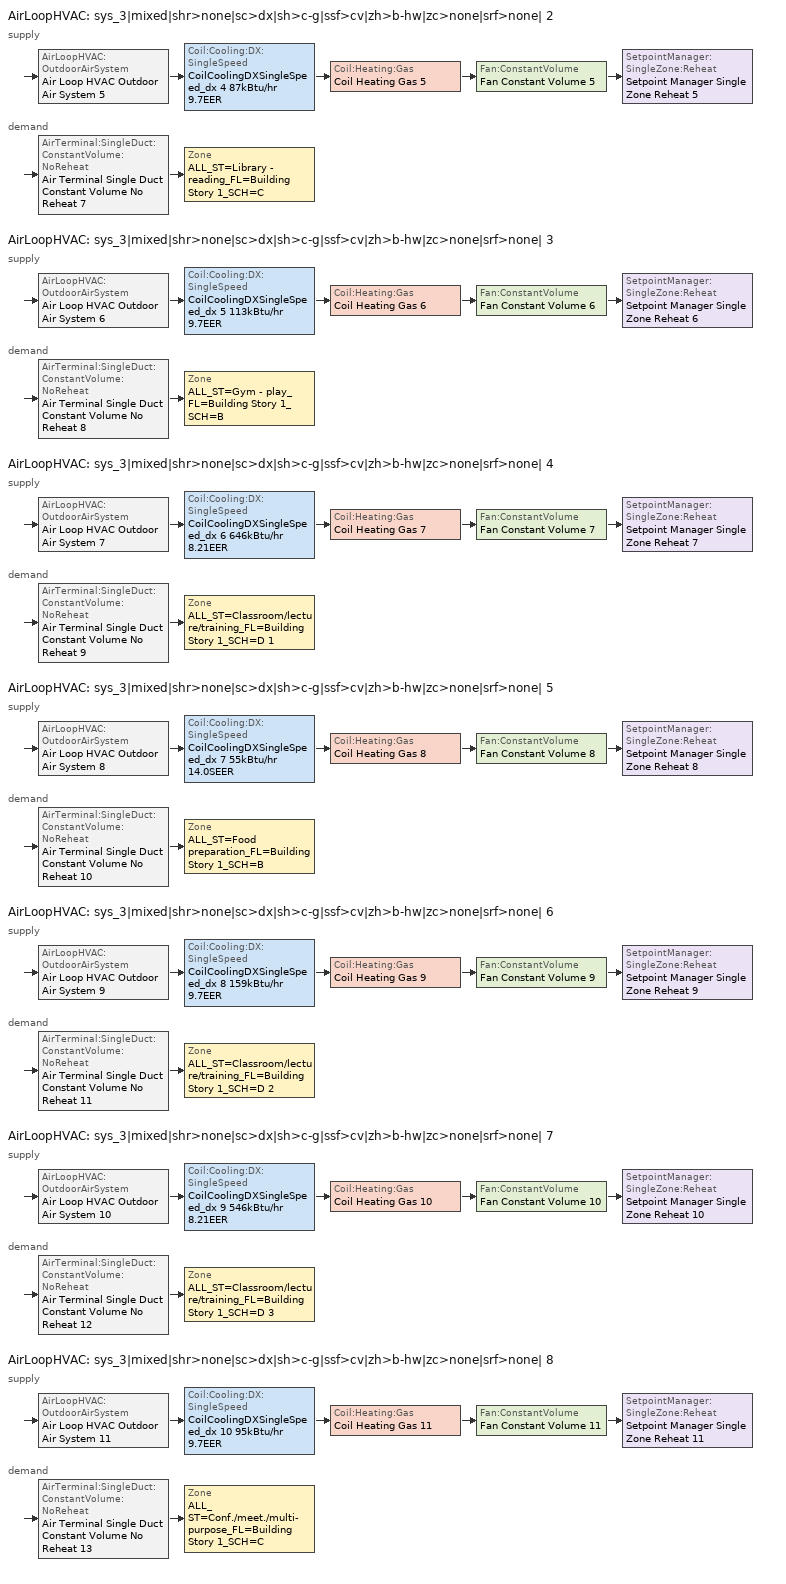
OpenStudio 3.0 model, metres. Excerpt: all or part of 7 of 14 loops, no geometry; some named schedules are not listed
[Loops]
AirLoopHVAC 'sys_3|mixed|shr>none|sc>dx|sh>c-g|ssf>cv|zh>b-hw|zc>none|srf>none| 2'
 supply: AirLoopHVAC:OutdoorAirSystem 'Air Loop HVAC Outdoor Air System 5' > Coil:Cooling:DX:SingleSpeed 'CoilCoolingDXSingleSpeed_dx 4 87kBtu/hr 9.7EER' > Coil:Heating:Gas 'Coil Heating Gas 5' > Fan:ConstantVolume 'Fan Constant Volume 5' > SetpointManager:SingleZone:Reheat 'Setpoint Manager Single Zone Reheat 5'
 demand: AirTerminal:SingleDuct:ConstantVolume:NoReheat 'Air Terminal Single Duct Constant Volume No Reheat 7' > Zone 'ALL_ST=Library - reading_FL=Building Story 1_SCH=C'
AirLoopHVAC 'sys_3|mixed|shr>none|sc>dx|sh>c-g|ssf>cv|zh>b-hw|zc>none|srf>none| 3'
 supply: AirLoopHVAC:OutdoorAirSystem 'Air Loop HVAC Outdoor Air System 6' > Coil:Cooling:DX:SingleSpeed 'CoilCoolingDXSingleSpeed_dx 5 113kBtu/hr 9.7EER' > Coil:Heating:Gas 'Coil Heating Gas 6' > Fan:ConstantVolume 'Fan Constant Volume 6' > SetpointManager:SingleZone:Reheat 'Setpoint Manager Single Zone Reheat 6'
 demand: AirTerminal:SingleDuct:ConstantVolume:NoReheat 'Air Terminal Single Duct Constant Volume No Reheat 8' > Zone 'ALL_ST=Gym - play_FL=Building Story 1_SCH=B'
AirLoopHVAC 'sys_3|mixed|shr>none|sc>dx|sh>c-g|ssf>cv|zh>b-hw|zc>none|srf>none| 4'
 supply: AirLoopHVAC:OutdoorAirSystem 'Air Loop HVAC Outdoor Air System 7' > Coil:Cooling:DX:SingleSpeed 'CoilCoolingDXSingleSpeed_dx 6 646kBtu/hr 8.21EER' > Coil:Heating:Gas 'Coil Heating Gas 7' > Fan:ConstantVolume 'Fan Constant Volume 7' > SetpointManager:SingleZone:Reheat 'Setpoint Manager Single Zone Reheat 7'
 demand: AirTerminal:SingleDuct:ConstantVolume:NoReheat 'Air Terminal Single Duct Constant Volume No Reheat 9' > Zone 'ALL_ST=Classroom/lecture/training_FL=Building Story 1_SCH=D 1'
AirLoopHVAC 'sys_3|mixed|shr>none|sc>dx|sh>c-g|ssf>cv|zh>b-hw|zc>none|srf>none| 5'
 supply: AirLoopHVAC:OutdoorAirSystem 'Air Loop HVAC Outdoor Air System 8' > Coil:Cooling:DX:SingleSpeed 'CoilCoolingDXSingleSpeed_dx 7 55kBtu/hr 14.0SEER' > Coil:Heating:Gas 'Coil Heating Gas 8' > Fan:ConstantVolume 'Fan Constant Volume 8' > SetpointManager:SingleZone:Reheat 'Setpoint Manager Single Zone Reheat 8'
 demand: AirTerminal:SingleDuct:ConstantVolume:NoReheat 'Air Terminal Single Duct Constant Volume No Reheat 10' > Zone 'ALL_ST=Food preparation_FL=Building Story 1_SCH=B'
AirLoopHVAC 'sys_3|mixed|shr>none|sc>dx|sh>c-g|ssf>cv|zh>b-hw|zc>none|srf>none| 6'
 supply: AirLoopHVAC:OutdoorAirSystem 'Air Loop HVAC Outdoor Air System 9' > Coil:Cooling:DX:SingleSpeed 'CoilCoolingDXSingleSpeed_dx 8 159kBtu/hr 9.7EER' > Coil:Heating:Gas 'Coil Heating Gas 9' > Fan:ConstantVolume 'Fan Constant Volume 9' > SetpointManager:SingleZone:Reheat 'Setpoint Manager Single Zone Reheat 9'
 demand: AirTerminal:SingleDuct:ConstantVolume:NoReheat 'Air Terminal Single Duct Constant Volume No Reheat 11' > Zone 'ALL_ST=Classroom/lecture/training_FL=Building Story 1_SCH=D 2'
AirLoopHVAC 'sys_3|mixed|shr>none|sc>dx|sh>c-g|ssf>cv|zh>b-hw|zc>none|srf>none| 7'
 supply: AirLoopHVAC:OutdoorAirSystem 'Air Loop HVAC Outdoor Air System 10' > Coil:Cooling:DX:SingleSpeed 'CoilCoolingDXSingleSpeed_dx 9 546kBtu/hr 8.21EER' > Coil:Heating:Gas 'Coil Heating Gas 10' > Fan:ConstantVolume 'Fan Constant Volume 10' > SetpointManager:SingleZone:Reheat 'Setpoint Manager Single Zone Reheat 10'
 demand: AirTerminal:SingleDuct:ConstantVolume:NoReheat 'Air Terminal Single Duct Constant Volume No Reheat 12' > Zone 'ALL_ST=Classroom/lecture/training_FL=Building Story 1_SCH=D 3'
AirLoopHVAC 'sys_3|mixed|shr>none|sc>dx|sh>c-g|ssf>cv|zh>b-hw|zc>none|srf>none| 8'
 supply: AirLoopHVAC:OutdoorAirSystem 'Air Loop HVAC Outdoor Air System 11' > Coil:Cooling:DX:SingleSpeed 'CoilCoolingDXSingleSpeed_dx 10 95kBtu/hr 9.7EER' > Coil:Heating:Gas 'Coil Heating Gas 11' > Fan:ConstantVolume 'Fan Constant Volume 11' > SetpointManager:SingleZone:Reheat 'Setpoint Manager Single Zone Reheat 11'
 demand: AirTerminal:SingleDuct:ConstantVolume:NoReheat 'Air Terminal Single Duct Constant Volume No Reheat 13' > Zone 'ALL_ST=Conf./meet./multi-purpose_FL=Building Story 1_SCH=C'
[Sizing:Zone] Zone Cooling Design Supply Air Temperature Input Method=SupplyAirTemperature; Zone Cooling Design Supply Air Temperature {C}=13; Zone Cooling Design Supply Air Temperature Difference {deltaC}=11.11; Zone Heating Design Supply Air Temperature Input Method=SupplyAirTemperature; Zone Heating Design Supply Air Temperature {C}=43; Zone Heating Design Supply Air Temperature Difference {deltaC}=11.11; Zone Cooling Design Supply Air Humidity Ratio {kg-H2O/kg-air}=0.0085; Zone Heating Design Supply Air Humidity Ratio {kg-H2O/kg-air}=0.008; Zone Heating Sizing Factor=1.3; Zone Cooling Sizing Factor=1.1; Cooling Design Air Flow Method=DesignDay; Heating Design Air Flow Method=DesignDay; Account for Dedicated Outdoor Air System=No; Dedicated Outdoor Air System Control Strategy=NeutralSupplyAir; Dedicated Outdoor Air Low Setpoint Temperature for Design {C}=autosize; Dedicated Outdoor Air High Setpoint Temperature for Design {C}=autosize
ALL_ST=Library - reading_FL=Building Story 1_SCH=C; ALL_ST=Gym - play_FL=Building Story 1_SCH=B; ALL_ST=Classroom/lecture/training_FL=Building Story 1_SCH=D 1; ALL_ST=Food preparation_FL=Building Story 1_SCH=B; ALL_ST=Classroom/lecture/training_FL=Building Story 1_SCH=D 2; ALL_ST=Classroom/lecture/training_FL=Building Story 1_SCH=D 3; ALL_ST=Conf./meet./multi-purpose_FL=Building Story 1_SCH=C
[Zone equipment]
ALL_ST=Library - reading_FL=Building Story 1_SCH=C: Air Terminal Single Duct Constant Volume No Reheat 7, Zone HVAC Baseboard Convective Water 7
ALL_ST=Gym - play_FL=Building Story 1_SCH=B: Air Terminal Single Duct Constant Volume No Reheat 8, Zone HVAC Baseboard Convective Water 8
ALL_ST=Classroom/lecture/training_FL=Building Story 1_SCH=D 1: Air Terminal Single Duct Constant Volume No Reheat 9, Zone HVAC Baseboard Convective Water 9
ALL_ST=Food preparation_FL=Building Story 1_SCH=B: Air Terminal Single Duct Constant Volume No Reheat 10, Zone HVAC Baseboard Convective Water 10
ALL_ST=Classroom/lecture/training_FL=Building Story 1_SCH=D 2: Air Terminal Single Duct Constant Volume No Reheat 11, Zone HVAC Baseboard Convective Water 11
ALL_ST=Classroom/lecture/training_FL=Building Story 1_SCH=D 3: Air Terminal Single Duct Constant Volume No Reheat 12, Zone HVAC Baseboard Convective Water 12
ALL_ST=Conf./meet./multi-purpose_FL=Building Story 1_SCH=C: Air Terminal Single Duct Constant Volume No Reheat 13, Zone HVAC Baseboard Convective Water 13
[AirLoopHVAC] Design Supply Air Flow Rate {m3/s}=AutoSize
Name | Availability Schedule
sys_3|mixed|shr>none|sc>dx|sh>c-g|ssf>cv|zh>b-hw|zc>none|srf>none| 2 | sys_3|mixed|shr>none|sc>dx|sh>c-g|ssf>cv|zh>b-hw|zc>none|srf>none| 2 Occ Sch
sys_3|mixed|shr>none|sc>dx|sh>c-g|ssf>cv|zh>b-hw|zc>none|srf>none| 3 | sys_3|mixed|shr>none|sc>dx|sh>c-g|ssf>cv|zh>b-hw|zc>none|srf>none| 3 Occ Sch
sys_3|mixed|shr>none|sc>dx|sh>c-g|ssf>cv|zh>b-hw|zc>none|srf>none| 4 | sys_3|mixed|shr>none|sc>dx|sh>c-g|ssf>cv|zh>b-hw|zc>none|srf>none| 4 Occ Sch
sys_3|mixed|shr>none|sc>dx|sh>c-g|ssf>cv|zh>b-hw|zc>none|srf>none| 5 | sys_3|mixed|shr>none|sc>dx|sh>c-g|ssf>cv|zh>b-hw|zc>none|srf>none| 5 Occ Sch
sys_3|mixed|shr>none|sc>dx|sh>c-g|ssf>cv|zh>b-hw|zc>none|srf>none| 6 | sys_3|mixed|shr>none|sc>dx|sh>c-g|ssf>cv|zh>b-hw|zc>none|srf>none| 6 Occ Sch
sys_3|mixed|shr>none|sc>dx|sh>c-g|ssf>cv|zh>b-hw|zc>none|srf>none| 7 | sys_3|mixed|shr>none|sc>dx|sh>c-g|ssf>cv|zh>b-hw|zc>none|srf>none| 7 Occ Sch
sys_3|mixed|shr>none|sc>dx|sh>c-g|ssf>cv|zh>b-hw|zc>none|srf>none| 8 | sys_3|mixed|shr>none|sc>dx|sh>c-g|ssf>cv|zh>b-hw|zc>none|srf>none| 8 Occ Sch
[Sizing:System] Type of Load to Size On=Sensible; Design Outdoor Air Flow Rate {m3/s}=Autosize; Central Heating Maximum System Air Flow Ratio=1; Preheat Design Temperature {C}=7; Preheat Design Humidity Ratio {kg-H2O/kg-Air}=0.008; Precool Design Temperature {C}=13; Precool Design Humidity Ratio {kg-H2O/kg-Air}=0.008; Central Cooling Design Supply Air Temperature {C}=13; Central Heating Design Supply Air Temperature {C}=43; Sizing Option=NonCoincident; 100% Outdoor Air in Cooling=No; 100% Outdoor Air in Heating=No; Central Cooling Design Supply Air Humidity Ratio {kg-H2O/kg-Air}=0.0085; Central Heating Design Supply Air Humidity Ratio {kg-H2O/kg-Air}=0.008; Cooling Design Air Flow Method=DesignDay; Cooling Design Air Flow Rate {m3/s}=0; Heating Design Air Flow Method=DesignDay; Heating Design Air Flow Rate {m3/s}=0; System Outdoor Air Method=ZoneSum; Zone Maximum Outdoor Air Fraction=1; Cooling Supply Air Flow Rate Per Floor Area {m3/s-m2}=0.00996765; Cooling Fraction of Autosized Cooling Supply Air Flow Rate=1; Cooling Supply Air Flow Rate Per Unit Cooling Capacity {m3/s-W}=3.94755e-05; Heating Supply Air Flow Rate Per Floor Area {m3/s-m2}=0.00996765; Heating Fraction of Autosized Heating Supply Air Flow Rate=1; Heating Fraction of Autosized Cooling Supply Air Flow Rate=1; Heating Supply Air Flow Rate Per Unit Heating Capacity {m3/s-W}=3.15882e-05; Cooling Design Capacity Method=CoolingDesignCapacity; Cooling Design Capacity {W}=autosize; Cooling Design Capacity Per Floor Area {W/m2}=234.7; Fraction of Autosized Cooling Design Capacity=1; Heating Design Capacity Method=HeatingDesignCapacity; Heating Design Capacity {W}=autosize; Heating Design Capacity Per Floor Area {W/m2}=157; Fraction of Autosized Heating Design Capacity=1; Central Cooling Capacity Control Method=OnOff
sys_3|mixed|shr>none|sc>dx|sh>c-g|ssf>cv|zh>b-hw|zc>none|srf>none| 2; sys_3|mixed|shr>none|sc>dx|sh>c-g|ssf>cv|zh>b-hw|zc>none|srf>none| 3; sys_3|mixed|shr>none|sc>dx|sh>c-g|ssf>cv|zh>b-hw|zc>none|srf>none| 4; sys_3|mixed|shr>none|sc>dx|sh>c-g|ssf>cv|zh>b-hw|zc>none|srf>none| 5; sys_3|mixed|shr>none|sc>dx|sh>c-g|ssf>cv|zh>b-hw|zc>none|srf>none| 6; sys_3|mixed|shr>none|sc>dx|sh>c-g|ssf>cv|zh>b-hw|zc>none|srf>none| 7; sys_3|mixed|shr>none|sc>dx|sh>c-g|ssf>cv|zh>b-hw|zc>none|srf>none| 8
[Fan:ConstantVolume] Availability Schedule=Always On Discrete; Fan Total Efficiency=0.39975; Pressure Rise {Pa}=640; Maximum Flow Rate {m3/s}=AutoSize; Motor Efficiency=0.615
Fan Constant Volume 5; Fan Constant Volume 6; Fan Constant Volume 7; Fan Constant Volume 8; Fan Constant Volume 9; Fan Constant Volume 10; Fan Constant Volume 11
[Coil:Heating:Gas] Availability Schedule=Always On Discrete; Nominal Capacity {W}=AutoSize; Parasitic Electric Load {W}=0; Part Load Fraction Correlation Curve=FURNACE-EFFPLR-NECB2011; Parasitic Gas Load {W}=0
Name | Gas Burner Efficiency
Coil Heating Gas 5; Coil Heating Gas 6; Coil Heating Gas 8; Coil Heating Gas 9; Coil Heating Gas 11 | 0.924
Coil Heating Gas 7; Coil Heating Gas 10 | 0.81
[Coil:Cooling:DX:SingleSpeed] Availability Schedule=Always On Discrete; Rated Total Cooling Capacity {W}=autosize; Rated Sensible Heat Ratio=autosize; Rated Air Flow Rate {m3/s}=autosize; Rated Evaporator Fan Power Per Volume Flow Rate {W/(m3/s)}=773.3; Total Cooling Capacity Function of Temperature Curve=DXCOOL-NECB2011-REF-CAPFT; Total Cooling Capacity Function of Flow Fraction Curve=DXCOOL-NECB2011-REF-CAPFFLOW; Energy Input Ratio Function of Temperature Curve=DXCOOL-NECB2011-REF-COOLEIRFT; Energy Input Ratio Function of Flow Fraction Curve=DXCOOL-NECB2011-REF-COOLEIRFFLOW; Part Load Fraction Correlation Curve=DXCOOL-NECB2011-REF-COOLPLFFPLR; Minimum Outdoor Dry-Bulb Temperature for Compressor Operation {C}=-25; Condenser Type=AirCooled; Evaporative Condenser Effectiveness=0; Evaporative Condenser Air Flow Rate {m3/s}=Autosize; Evaporative Condenser Pump Rated Power Consumption {W}=Autosize; Crankcase Heater Capacity {W}=0; Maximum Outdoor Dry-Bulb Temperature for Crankcase Heater Operation {C}=0; Basin Heater Capacity {W/K}=0; Basin Heater Setpoint Temperature {C}=10
Name | Rated COP {W/W}
CoilCoolingDXSingleSpeed_dx 4 87kBtu/hr 9.7EER; CoilCoolingDXSingleSpeed_dx 5 113kBtu/hr 9.7EER; CoilCoolingDXSingleSpeed_dx 8 159kBtu/hr 9.7EER; CoilCoolingDXSingleSpeed_dx 10 95kBtu/hr 9.7EER | 3.36599
CoilCoolingDXSingleSpeed_dx 6 646kBtu/hr 8.21EER; CoilCoolingDXSingleSpeed_dx 9 546kBtu/hr 8.21EER | 2.8699
CoilCoolingDXSingleSpeed_dx 7 55kBtu/hr 14.0SEER | 4.11713
[Controller:OutdoorAir] Minimum Outdoor Air Flow Rate {m3/s}=autosize; Maximum Outdoor Air Flow Rate {m3/s}=Autosize; Economizer Control Action Type=ModulateFlow; Lockout Type=NoLockout; Minimum Limit Type=FixedMinimum; High Humidity Control=No; Heat Recovery Bypass Control Type=BypassWhenWithinEconomizerLimits
Name | Economizer Control Type | Minimum Outdoor Air Schedule | Controller Mechanical Ventilation | Economizer Maximum Limit Dry-Bulb Temperature {C} | Economizer Maximum Limit Enthalpy {J/kg} | Economizer Minimum Limit Dry-Bulb Temperature {C}
Controller Outdoor Air 5 | DifferentialEnthalpy | sys_3|mixed|shr>none|sc>dx|sh>c-g|ssf>cv|zh>b-hw|zc>none|srf>none| 2 Occ Sch | Controller Mechanical Ventilation 5
Controller Outdoor Air 6 | DifferentialEnthalpy | sys_3|mixed|shr>none|sc>dx|sh>c-g|ssf>cv|zh>b-hw|zc>none|srf>none| 3 Occ Sch | Controller Mechanical Ventilation 6
Controller Outdoor Air 7 | DifferentialEnthalpy | sys_3|mixed|shr>none|sc>dx|sh>c-g|ssf>cv|zh>b-hw|zc>none|srf>none| 4 Occ Sch | Controller Mechanical Ventilation 7
Controller Outdoor Air 8 | NoEconomizer | sys_3|mixed|shr>none|sc>dx|sh>c-g|ssf>cv|zh>b-hw|zc>none|srf>none| 5 Occ Sch | Controller Mechanical Ventilation 8 | 28 | 64000 | -100
Controller Outdoor Air 9 | DifferentialEnthalpy | sys_3|mixed|shr>none|sc>dx|sh>c-g|ssf>cv|zh>b-hw|zc>none|srf>none| 6 Occ Sch | Controller Mechanical Ventilation 9
Controller Outdoor Air 10 | DifferentialEnthalpy | sys_3|mixed|shr>none|sc>dx|sh>c-g|ssf>cv|zh>b-hw|zc>none|srf>none| 7 Occ Sch | Controller Mechanical Ventilation 10
Controller Outdoor Air 11 | DifferentialEnthalpy | sys_3|mixed|shr>none|sc>dx|sh>c-g|ssf>cv|zh>b-hw|zc>none|srf>none| 8 Occ Sch | Controller Mechanical Ventilation 11
[Controller:MechanicalVentilation] Availability Schedule=Always On Discrete; System Outdoor Air Method=ZoneSum
Controller Mechanical Ventilation 5; Controller Mechanical Ventilation 6; Controller Mechanical Ventilation 7; Controller Mechanical Ventilation 8; Controller Mechanical Ventilation 9; Controller Mechanical Ventilation 10; Controller Mechanical Ventilation 11
[AirLoopHVAC:OutdoorAirSystem]
Name | Controller
Air Loop HVAC Outdoor Air System 5 | Controller Outdoor Air 5
Air Loop HVAC Outdoor Air System 6 | Controller Outdoor Air 6
Air Loop HVAC Outdoor Air System 7 | Controller Outdoor Air 7
Air Loop HVAC Outdoor Air System 8 | Controller Outdoor Air 8
Air Loop HVAC Outdoor Air System 9 | Controller Outdoor Air 9
Air Loop HVAC Outdoor Air System 10 | Controller Outdoor Air 10
Air Loop HVAC Outdoor Air System 11 | Controller Outdoor Air 11
[SetpointManager:SingleZone:Reheat] Minimum Supply Air Temperature {C}=13; Maximum Supply Air Temperature {C}=43
Name | Control Zone
Setpoint Manager Single Zone Reheat 5 | ALL_ST=Library - reading_FL=Building Story 1_SCH=C
Setpoint Manager Single Zone Reheat 6 | ALL_ST=Gym - play_FL=Building Story 1_SCH=B
Setpoint Manager Single Zone Reheat 7 | ALL_ST=Classroom/lecture/training_FL=Building Story 1_SCH=D 1
Setpoint Manager Single Zone Reheat 8 | ALL_ST=Food preparation_FL=Building Story 1_SCH=B
Setpoint Manager Single Zone Reheat 9 | ALL_ST=Classroom/lecture/training_FL=Building Story 1_SCH=D 2
Setpoint Manager Single Zone Reheat 10 | ALL_ST=Classroom/lecture/training_FL=Building Story 1_SCH=D 3
Setpoint Manager Single Zone Reheat 11 | ALL_ST=Conf./meet./multi-purpose_FL=Building Story 1_SCH=C
[AirTerminal:SingleDuct:ConstantVolume:NoReheat] Availability Schedule=Always On Discrete; Maximum Air Flow Rate {m3/s}=AutoSize
Air Terminal Single Duct Constant Volume No Reheat 7; Air Terminal Single Duct Constant Volume No Reheat 8; Air Terminal Single Duct Constant Volume No Reheat 9; Air Terminal Single Duct Constant Volume No Reheat 10; Air Terminal Single Duct Constant Volume No Reheat 11; Air Terminal Single Duct Constant Volume No Reheat 12; Air Terminal Single Duct Constant Volume No Reheat 13
[Schedule:Constant]
Always On Discrete: Value=1
[Schedule:Ruleset]
Name | Default Day Schedule | Summer Design Day Schedule | Winter Design Day Schedule
sys_3|mixed|shr>none|sc>dx|sh>c-g|ssf>cv|zh>b-hw|zc>none|srf>none| 2 Occ Sch | sys_3|mixed|shr>none|sc>dx|sh>c-g|ssf>cv|zh>b-hw|zc>none|srf>none| 2 Occ Sch Default | sys_3|mixed|shr>none|sc>dx|sh>c-g|ssf>cv|zh>b-hw|zc>none|srf>none| 2 Occ Sch Summer Design Day | sys_3|mixed|shr>none|sc>dx|sh>c-g|ssf>cv|zh>b-hw|zc>none|srf>none| 2 Occ Sch Winter Design Day
sys_3|mixed|shr>none|sc>dx|sh>c-g|ssf>cv|zh>b-hw|zc>none|srf>none| 3 Occ Sch | sys_3|mixed|shr>none|sc>dx|sh>c-g|ssf>cv|zh>b-hw|zc>none|srf>none| 3 Occ Sch Default | sys_3|mixed|shr>none|sc>dx|sh>c-g|ssf>cv|zh>b-hw|zc>none|srf>none| 3 Occ Sch Summer Design Day | sys_3|mixed|shr>none|sc>dx|sh>c-g|ssf>cv|zh>b-hw|zc>none|srf>none| 3 Occ Sch Winter Design Day
sys_3|mixed|shr>none|sc>dx|sh>c-g|ssf>cv|zh>b-hw|zc>none|srf>none| 4 Occ Sch | sys_3|mixed|shr>none|sc>dx|sh>c-g|ssf>cv|zh>b-hw|zc>none|srf>none| 4 Occ Sch Default | sys_3|mixed|shr>none|sc>dx|sh>c-g|ssf>cv|zh>b-hw|zc>none|srf>none| 4 Occ Sch Summer Design Day | sys_3|mixed|shr>none|sc>dx|sh>c-g|ssf>cv|zh>b-hw|zc>none|srf>none| 4 Occ Sch Winter Design Day
sys_3|mixed|shr>none|sc>dx|sh>c-g|ssf>cv|zh>b-hw|zc>none|srf>none| 5 Occ Sch | sys_3|mixed|shr>none|sc>dx|sh>c-g|ssf>cv|zh>b-hw|zc>none|srf>none| 5 Occ Sch Default | sys_3|mixed|shr>none|sc>dx|sh>c-g|ssf>cv|zh>b-hw|zc>none|srf>none| 5 Occ Sch Summer Design Day | sys_3|mixed|shr>none|sc>dx|sh>c-g|ssf>cv|zh>b-hw|zc>none|srf>none| 5 Occ Sch Winter Design Day
sys_3|mixed|shr>none|sc>dx|sh>c-g|ssf>cv|zh>b-hw|zc>none|srf>none| 6 Occ Sch | sys_3|mixed|shr>none|sc>dx|sh>c-g|ssf>cv|zh>b-hw|zc>none|srf>none| 6 Occ Sch Default | sys_3|mixed|shr>none|sc>dx|sh>c-g|ssf>cv|zh>b-hw|zc>none|srf>none| 6 Occ Sch Summer Design Day | sys_3|mixed|shr>none|sc>dx|sh>c-g|ssf>cv|zh>b-hw|zc>none|srf>none| 6 Occ Sch Winter Design Day
sys_3|mixed|shr>none|sc>dx|sh>c-g|ssf>cv|zh>b-hw|zc>none|srf>none| 7 Occ Sch | sys_3|mixed|shr>none|sc>dx|sh>c-g|ssf>cv|zh>b-hw|zc>none|srf>none| 7 Occ Sch Default | sys_3|mixed|shr>none|sc>dx|sh>c-g|ssf>cv|zh>b-hw|zc>none|srf>none| 7 Occ Sch Summer Design Day | sys_3|mixed|shr>none|sc>dx|sh>c-g|ssf>cv|zh>b-hw|zc>none|srf>none| 7 Occ Sch Winter Design Day
sys_3|mixed|shr>none|sc>dx|sh>c-g|ssf>cv|zh>b-hw|zc>none|srf>none| 8 Occ Sch | sys_3|mixed|shr>none|sc>dx|sh>c-g|ssf>cv|zh>b-hw|zc>none|srf>none| 8 Occ Sch Default | sys_3|mixed|shr>none|sc>dx|sh>c-g|ssf>cv|zh>b-hw|zc>none|srf>none| 8 Occ Sch Summer Design Day | sys_3|mixed|shr>none|sc>dx|sh>c-g|ssf>cv|zh>b-hw|zc>none|srf>none| 8 Occ Sch Winter Design Day
[Schedule:Day]
sys_3|mixed|shr>none|sc>dx|sh>c-g|ssf>cv|zh>b-hw|zc>none|srf>none| 2 Occ Sch Default: 9, 0, 0, 21, 0, 1, 24, 0, 0
sys_3|mixed|shr>none|sc>dx|sh>c-g|ssf>cv|zh>b-hw|zc>none|srf>none| 2 Occ Sch Winter Design Day; sys_3|mixed|shr>none|sc>dx|sh>c-g|ssf>cv|zh>b-hw|zc>none|srf>none| 2 Occ Sch Summer Design Day: 24, 0, 1
[Curve:Biquadratic] Minimum Value of x=13; Maximum Value of x=24; Minimum Value of y=24; Maximum Value of y=46
Name | Coefficient1 Constant | Coefficient2 x | Coefficient3 x**2 | Coefficient4 y | Coefficient5 y**2 | Coefficient6 x*y
DXCOOL-NECB2011-REF-CAPFT | 0.867905 | 0.0142459 | 0.00055436 | -0.0075575 | 3.3e-05 | -0.0001918
DXCOOL-NECB2011-REF-COOLEIRFT | 0.114171 | 0.0281822 | -0.0004199 | 0.0214108 | 0.000161028 | -0.000679104
[Curve:Quadratic] Minimum Value of x=0.5; Maximum Value of x=1.5
Name | Coefficient1 Constant | Coefficient2 x | Coefficient3 x**2
DXCOOL-NECB2011-REF-CAPFFLOW | 0.8 | 0.2 | 0
DXCOOL-NECB2011-REF-COOLEIRFFLOW | 1.1552 | -0.1808 | 0.0256
[Curve:Cubic] Maximum Value of x=1
Name | Coefficient1 Constant | Coefficient2 x | Coefficient3 x**2 | Coefficient4 x**3 | Minimum Value of x
DXCOOL-NECB2011-REF-COOLPLFFPLR | 0.0277 | 4.9151 | -8.184 | 4.2702 | 0.7
FURNACE-EFFPLR-NECB2011 | 0.722 | 0.8211 | -1.0396 | 0.5 | 0
